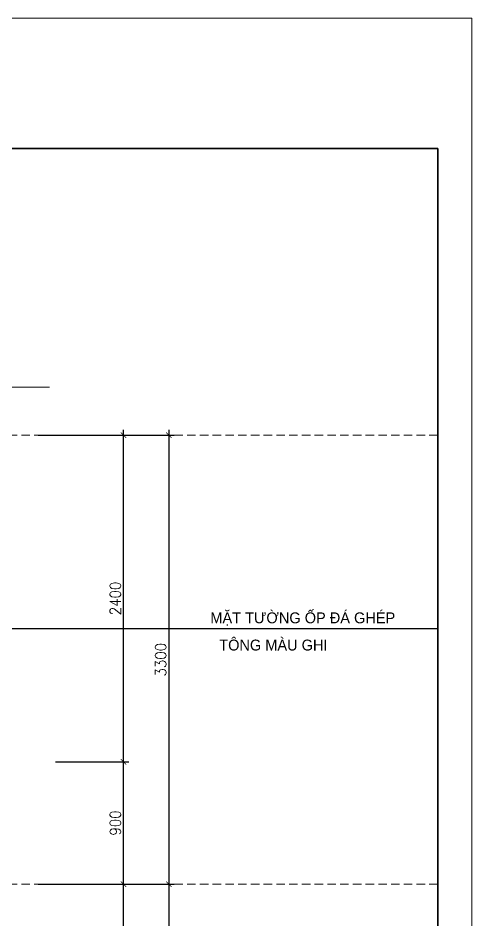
# Model space of a CAD drawing. Header units: millimetres. Extents: x -529782 to -142003, y -492574 to -273331.
# Drawn here: x -185431 to -182092, y -450951 to -444323 of the extents above; entities that cross this region are included whole.
import ezdxf

# ---------------------------------------------------------------- set-up
doc = ezdxf.new("R2010")
doc.units = ezdxf.units.MM
doc.header["$LTSCALE"] = 500
doc.header["$MEASUREMENT"] = 0
doc.header["$PDMODE"] = 3
doc.linetypes.add('HIDDEN', pattern=[0.375, 0.25, -0.125])
doc.layers.get('0').update_dxf_attribs({"linetype": 'CONTINUOUS', "lineweight": 13})
doc.layers.get('Defpoints').update_dxf_attribs({"color": 255, "linetype": 'CONTINUOUS', "lineweight": 13})
for name, color, linetype, lineweight in [('1.cat 30', 30, 'CONTINUOUS', 35), ('2.thay 145', 145, 'CONTINUOUS', 18), ('3.manh 08', 8, 'CONTINUOUS', 9), ('6.khuat 75', 75, 'HIDDEN', 18), ('8.vat lieu 08', 8, 'CONTINUOUS', 5), ('9.text \xad white', 7, 'CONTINUOUS', 15), ('CA.dim 08', 251, 'CONTINUOUS', 13)]:
    doc.layers.add(name, color=color, linetype=linetype, lineweight=lineweight)
doc.styles.add('CA.JSC1', font='')
doc.styles.get("Standard").update_dxf_attribs({"font": 'txt.shx', "width": 0.9})
doc.styles.get('CA.JSC1').set_extended_font_data('.VnAvantH')
doc.dimstyles.new('CA 40', dxfattribs={"dimscale": 0, "dimtxt": 80, "dimasz": 40, "dimexe": 40, "dimexo": 0, "dimgap": 20, "dimtad": 1, "dimdec": 0, "dimzin": 0, "dimdsep": 46, "dimtxsty": 'Standard', "dimblk": 'ARCHTICK', "dimcen": 0.09, "dimdle": 40, "dimclrd": 256, "dimclre": 256, "dimclrt": 7, "dimadec": 0, "dimazin": 0, "dimtfac": 1, "dimtdec": 0, "dimtix": 1, "dimtmove": 2, "dimatfit": 3, "dimldrblk": 'DOT', "dimfxl": 1, "dimtolj": 1, "dimtzin": 0, "dimarcsym": 0})

# ---------------------------------------------------------------- blocks, each defined once
blk = doc.blocks.new('khung co loan')
at = {"layer": '1.cat 30'}
blk.add_lwpolyline([(1158.3, -14553.5), (1158.3, -303.5), (20658.3, -303.5), (20658.3, -14553.5)], close=True, dxfattribs=at)
at = {"layer": '3.manh 08'}
blk.add_lwpolyline([(0, -14850), (21000, -14850), (21000, 0), (0, 0)], close=True, dxfattribs=at)
blk = doc.blocks.new('_ArchTick')
at = {"color": 1, "linetype": 'ByBlock', "const_width": 0.15}
blk.add_lwpolyline([(-0.5, -0.5), (0.5, 0.5)], dxfattribs=at)
blk = doc.blocks.new('*D993')
at = {"layer": 'CA.dim 08', "lineweight": -2, "transparency": 16777216}
for p, q in [((-185156.4, -450688.6), (-184615, -450688.6)), ((-184655, -453128.6), (-184655, -450648.6)), ((-185156.4, -453088.6), (-184615, -453088.6))]:
    blk.add_line(p, q, dxfattribs=at)
at = {"layer": 'Defpoints', "color": 0, "transparency": 16777216}
for p in [(-185156.4, -450688.6), (-184655, -450688.6), (-185156.4, -453088.6)]:
    blk.add_point(p, dxfattribs=at)
at = {"layer": 'CA.dim 08', "lineweight": -2, "transparency": 16777216, "xscale": 40, "yscale": 40, "zscale": 40}
for p, rotation in [((-184655, -450688.6), 90), ((-184655, -453088.6), 270)]:
    blk.add_blockref('_ArchTick', p, dxfattribs=dict(at, rotation=rotation))
at = {"layer": 'CA.dim 08', "color": 7, "transparency": 16777216, "insert": (-184715, -451888.6), "char_height": 80, "attachment_point": 5, "rotation": 90}
blk.add_mtext('\\A1;2400', dxfattribs=at)
blk = doc.blocks.new('_DOT')
at = {"color": 1, "linetype": 'ByBlock'}
blk.add_line((-0.5, 0), (-1, 0), dxfattribs=at)
at = {"color": 1, "linetype": 'ByBlock', "const_width": 0.5}
blk.add_lwpolyline([(-0.25, 0, 1), (0.25, 0, 1)], format="xyb", close=True, dxfattribs=at)
blk = doc.blocks.new('*D994')
at = {"layer": 'CA.dim 08', "lineweight": -2, "transparency": 16777216}
for p, q in [((-184655, -450728.6), (-184655, -449748.6)), ((-185156.4, -449788.6), (-184615, -449788.6)), ((-185156.4, -450688.6), (-184615, -450688.6))]:
    blk.add_line(p, q, dxfattribs=at)
at = {"layer": 'Defpoints', "color": 0, "transparency": 16777216}
for p in [(-185156.4, -449788.6), (-184655, -449788.6), (-185156.4, -450688.6)]:
    blk.add_point(p, dxfattribs=at)
at = {"layer": 'CA.dim 08', "lineweight": -2, "transparency": 16777216, "xscale": 40, "yscale": 40, "zscale": 40}
for p, rotation in [((-184655, -449788.6), 90), ((-184655, -450688.6), 270)]:
    blk.add_blockref('_ArchTick', p, dxfattribs=dict(at, rotation=rotation))
at = {"layer": 'CA.dim 08', "color": 7, "transparency": 16777216, "insert": (-184715, -450238.6), "char_height": 80, "attachment_point": 5, "rotation": 90}
blk.add_mtext('\\A1;900', dxfattribs=at)
blk = doc.blocks.new('*D995')
at = {"layer": 'CA.dim 08', "lineweight": -2, "transparency": 16777216}
for p, q in [((-184655, -449828.6), (-184655, -447348.6)), ((-185156.4, -447388.6), (-184615, -447388.6)), ((-185156.4, -449788.6), (-184615, -449788.6))]:
    blk.add_line(p, q, dxfattribs=at)
at = {"layer": 'Defpoints', "color": 0, "transparency": 16777216}
for p in [(-185156.4, -447388.6), (-184655, -447388.6), (-185156.4, -449788.6)]:
    blk.add_point(p, dxfattribs=at)
at = {"layer": 'CA.dim 08', "lineweight": -2, "transparency": 16777216, "xscale": 40, "yscale": 40, "zscale": 40}
for p, rotation in [((-184655, -447388.6), 90), ((-184655, -449788.6), 270)]:
    blk.add_blockref('_ArchTick', p, dxfattribs=dict(at, rotation=rotation))
at = {"layer": 'CA.dim 08', "color": 7, "transparency": 16777216, "insert": (-184715, -448588.6), "char_height": 80, "attachment_point": 5, "rotation": 90}
blk.add_mtext('\\A1;2400', dxfattribs=at)
blk = doc.blocks.new('*D996')
at = {"layer": 'CA.dim 08', "lineweight": -2, "transparency": 16777216}
for p, q in [((-184321.3, -447348.6), (-184321.3, -450728.6)), ((-185282.6, -447388.6), (-184281.3, -447388.6)), ((-185282.6, -450688.6), (-184281.3, -450688.6))]:
    blk.add_line(p, q, dxfattribs=at)
at = {"layer": 'Defpoints', "color": 0, "transparency": 16777216}
for p in [(-185282.6, -447388.6), (-185282.6, -450688.6), (-184321.3, -450688.6)]:
    blk.add_point(p, dxfattribs=at)
at = {"layer": 'CA.dim 08', "lineweight": -2, "transparency": 16777216, "xscale": 40, "yscale": 40, "zscale": 40}
for p, rotation in [((-184321.3, -447388.6), 90), ((-184321.3, -450688.6), 270)]:
    blk.add_blockref('_ArchTick', p, dxfattribs=dict(at, rotation=rotation))
at = {"layer": 'CA.dim 08', "color": 7, "transparency": 16777216, "insert": (-184381.3, -449038.6), "char_height": 80, "attachment_point": 5, "rotation": 90}
blk.add_mtext('\\A1;3300', dxfattribs=at)
blk = doc.blocks.new('*D997')
at = {"layer": 'CA.dim 08', "lineweight": -2, "transparency": 16777216}
for p, q in [((-185282.6, -450688.6), (-184281.3, -450688.6)), ((-184321.3, -450648.6), (-184321.3, -454028.6)), ((-185282.6, -453988.6), (-184281.3, -453988.6))]:
    blk.add_line(p, q, dxfattribs=at)
at = {"layer": 'Defpoints', "color": 0, "transparency": 16777216}
for p in [(-185282.6, -450688.6), (-185282.6, -453988.6), (-184321.3, -453988.6)]:
    blk.add_point(p, dxfattribs=at)
at = {"layer": 'CA.dim 08', "lineweight": -2, "transparency": 16777216, "xscale": 40, "yscale": 40, "zscale": 40}
for p, rotation in [((-184321.3, -450688.6), 90), ((-184321.3, -453988.6), 270)]:
    blk.add_blockref('_ArchTick', p, dxfattribs=dict(at, rotation=rotation))
at = {"layer": 'CA.dim 08', "color": 7, "transparency": 16777216, "insert": (-184381.3, -452338.6), "char_height": 80, "attachment_point": 5, "rotation": 90}
blk.add_mtext('\\A1;3300', dxfattribs=at)

msp = doc.modelspace()

# ---------------------------------------------------------------- linework, layer by layer
at = {"layer": '6.khuat 75', "ltscale": 0.5}
for p, q in [((-182343.3, -447388.6), (-194141.6, -447388.6)), ((-182343.3, -450688.6), (-194141.6, -450688.6))]:
    msp.add_line(p, q, dxfattribs=at)
at = {"layer": '8.vat lieu 08', "color": 250}
msp.add_lwpolyline([(-191194.5, -447034.6), (-188251, -447034.6), (-188251, -447207.6), (-188085.5, -446869.1), (-188085.5, -447034.6), (-185200.5, -447034.6)], dxfattribs=at)

# ---------------------------------------------------------------- block references
at = {"layer": '2.thay 145', "xscale": 0.8279497940093279, "yscale": 0.8279497940093279, "zscale": 0.8279497940093279, "rotation": 270}
msp.add_blockref('khung co loan', (-182092.1, -444323.2), dxfattribs=at)

# ---------------------------------------------------------------- texts
at = {"layer": '9.text \xad white', "style": 'CA.JSC1'}
for s, p in [('mÆt t\xadêng èp ®¸ ghÐp', (-184016.4, -448770.9)), ('t«ng mµu ghi', (-183951, -448970.9))]:
    msp.add_text(s, height=80, dxfattribs=at).set_placement(p)

# ---------------------------------------------------------------- dimensions: what is measured, and where the dimension line sits
at = {"layer": 'CA.dim 08'}
for base, p1, p2, picture, middle in [((-184321.3, -450688.6), (-185282.6, -447388.6), (-185282.6, -450688.6), '*D996', (-184381.3, -449038.6)), ((-184655, -447388.6), (-185156.4, -449788.6), (-185156.4, -447388.6), '*D995', (-184715, -448588.6)), ((-184655, -449788.6), (-185156.4, -450688.6), (-185156.4, -449788.6), '*D994', (-184715, -450238.6)), ((-184321.3, -453988.6), (-185282.6, -450688.6), (-185282.6, -453988.6), '*D997', (-184381.3, -452338.6)), ((-184655, -450688.6), (-185156.4, -453088.6), (-185156.4, -450688.6), '*D993', (-184715, -451888.6))]:
    dim = msp.add_linear_dim(base=base, p1=p1, p2=p2, angle=90, dimstyle='CA 40', override={"dimscale": 1}, dxfattribs=at)
    dim.commit()
    dim.dimension.update_dxf_attribs({"geometry": picture, "text_midpoint": middle})

# ---------------------------------------------------------------- leaders
msp.add_leader([(-186002.8, -448809.5), (-182343.3, -448809.5)], dimstyle='CA 40', override={"dimscale": 1, "dimtad": 0}, dxfattribs=at)

doc.saveas('drawing.dxf')
